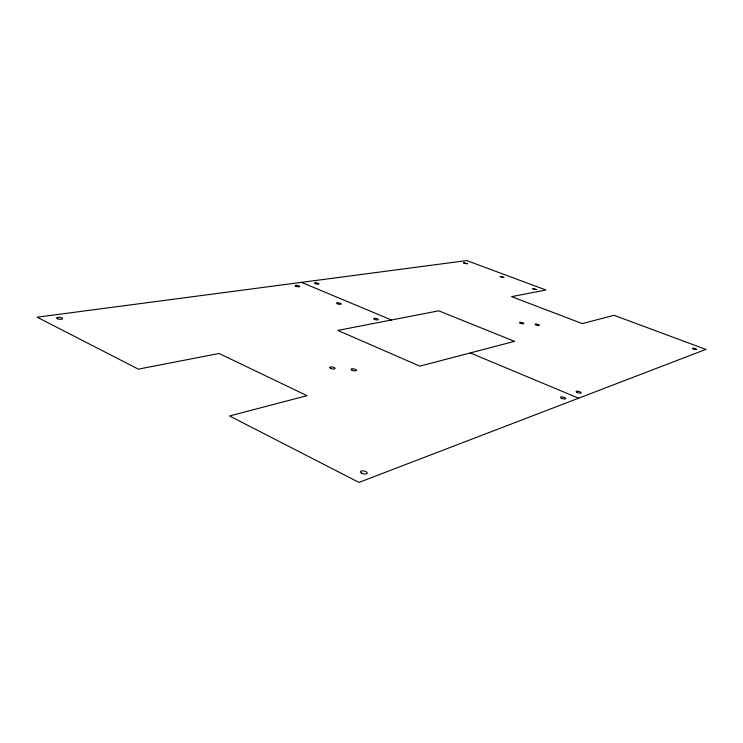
<?xml version="1.0" encoding="UTF-8"?>
<svg xmlns="http://www.w3.org/2000/svg" width="743" height="743" viewBox="0 0 743 743"><rect width="100%" height="100%" fill="white"/><g stroke="black" fill="none" stroke-linecap="round" stroke-linejoin="round"><path stroke-width="1.11" d="M301.463 282.359L391.477 319.992M470.282 352.925L578.593 398.211M467.236 263.746L463.604 262.892L467.236 263.746M536.316 289.538L532.555 288.646L536.316 289.538M503.838 277.427L500.132 276.545L503.838 277.427M705.85 349.405L358.999 482.421L229.55 415.959L307.017 395.675L219.074 353.473L138.356 369.15L37.15 317.196L466.762 260.579L545.919 289.993L511.602 296.652L582.289 323.604L614.024 315.292L705.85 349.405M514.5 341.353L419.795 366.15L337.833 330.412L438.723 310.815L514.5 341.353M693.442 348.969A2.136 0.492 16.4 0 0 696.646 349.47A2.136 0.492 16.4 0 0 693.693 348.151A2.136 0.492 16.4 0 0 693.442 348.969M577.032 392.378A2.61 0.771 15.8 0 0 581.128 392.945A2.61 0.771 15.8 0 0 577.775 391.208A2.61 0.771 15.8 0 0 577.032 392.378M315.45 283.705A2.266 0.585 11.7 0 0 318.961 283.947A2.266 0.585 11.7 0 0 315.831 282.739A2.266 0.585 11.7 0 0 315.45 283.705M520.23 323.103A2.201 0.557 14.4 0 0 523.796 323.688A2.201 0.557 14.4 0 0 521.149 322.36A2.201 0.557 14.4 0 0 520.23 323.103M535.842 324.84A2.192 0.548 14.6 0 0 539.372 325.415A2.192 0.548 14.6 0 0 536.715 324.087A2.192 0.548 14.6 0 0 535.842 324.84M296.076 286.334A2.322 0.613 11.4 0 0 299.698 286.575A2.322 0.613 11.4 0 0 296.531 285.34A2.322 0.613 11.4 0 0 296.076 286.334M561.689 398.285A2.675 0.808 15.6 0 0 565.729 398.685A2.675 0.808 15.6 0 0 562.061 396.929A2.675 0.808 15.6 0 0 561.689 398.285M361.702 473.152A3.501 1.43 12.5 0 0 367.256 473.272A3.501 1.43 12.5 0 0 362.63 470.83A3.501 1.43 12.5 0 0 361.702 473.152M57.805 318.84A3.074 0.947 7.3 0 0 62.635 318.728A3.074 0.947 7.3 0 0 58.372 317.261A3.074 0.947 7.3 0 0 57.805 318.84M337.415 303.757A2.368 0.65 11.9 0 0 341.148 304.063A2.368 0.65 11.9 0 0 338 302.735A2.368 0.65 11.9 0 0 337.415 303.757M374.509 319.388A2.405 0.678 12.5 0 0 378.252 319.676A2.405 0.678 12.5 0 0 374.974 318.301A2.405 0.678 12.5 0 0 374.509 319.388M330.579 368.37A2.833 0.929 11.8 0 0 335.065 368.602A2.833 0.929 11.8 0 0 331.313 366.893A2.833 0.929 11.8 0 0 330.579 368.37M352.163 370.228A2.805 0.91 12.1 0 0 356.566 370.46A2.805 0.91 12.1 0 0 352.795 368.751A2.805 0.91 12.1 0 0 352.163 370.228"/></g></svg>
